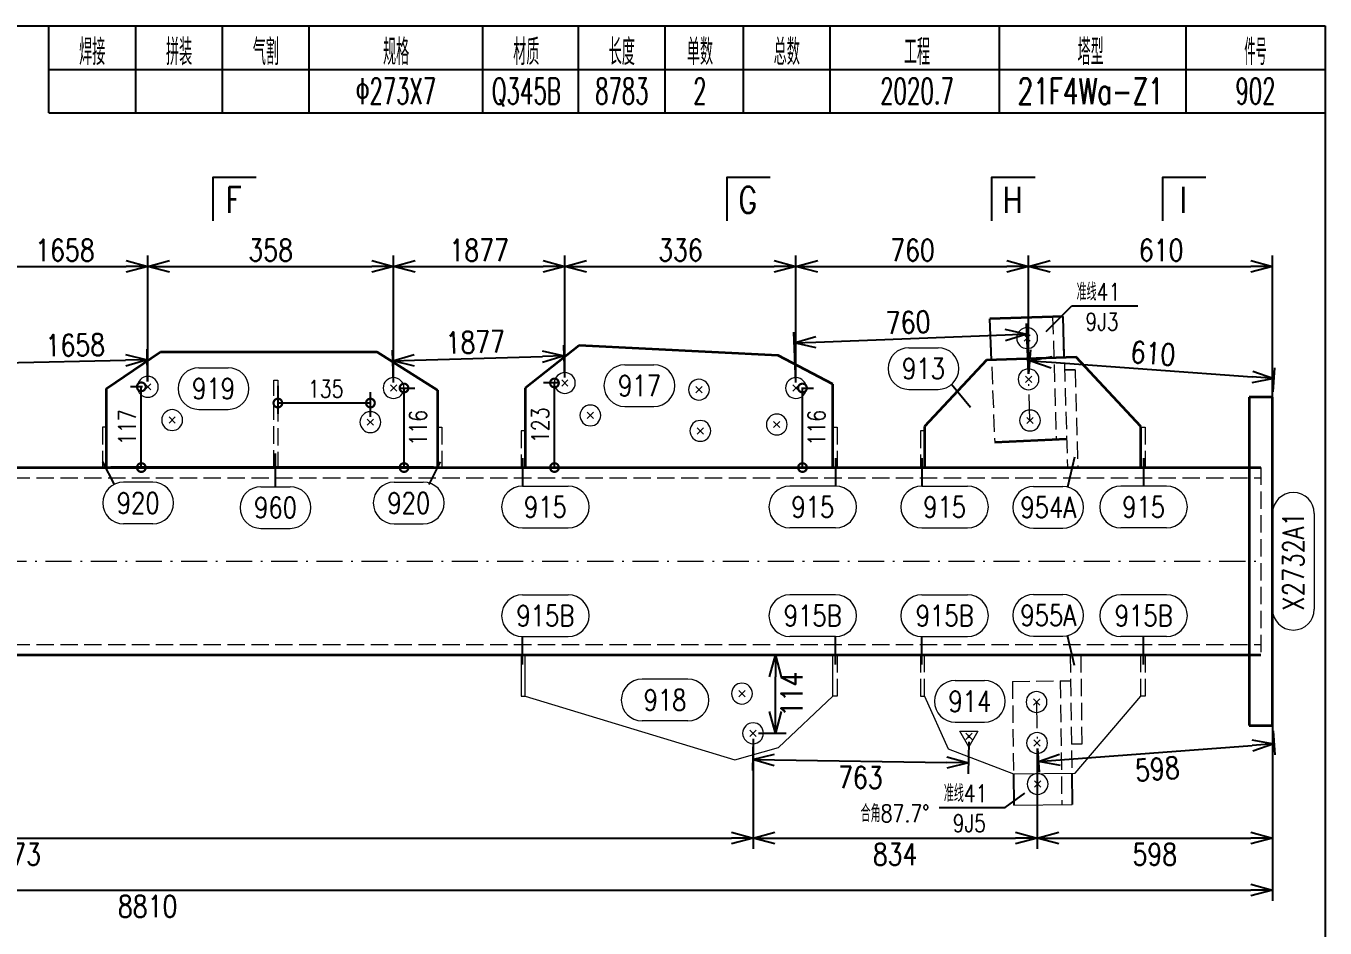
# Model space of a CAD drawing. Extents: x 1310 to 15542, y -76 to 8381.
# Drawn here: x 2297.8 to 2447.4, y 290 to 393.9 of the extents above; entities that cross this region are included whole.
import ezdxf
from ezdxf.enums import TextEntityAlignment as Align

# ---------------------------------------------------------------- set-up
doc = ezdxf.new("R2010")
doc.units = 0
doc.header["$MEASUREMENT"] = 0
doc.linetypes.add('一点画线', pattern=[5.2, 3, -1, 0.2, -1])
doc.linetypes.add('虚线', pattern=[2.75, 2, -0.75])
doc.layers.get('0').update_dxf_attribs({"linetype": 'CONTINUOUS', "lineweight": 25})
doc.layers.get('Defpoints').update_dxf_attribs({"linetype": 'CONTINUOUS'})
for name, color, linetype, lineweight in [('1', 7, 'CONTINUOUS', 25), ('2', 7, 'CONTINUOUS', 25), ('4', 7, 'CONTINUOUS', 25), ('5', 7, 'CONTINUOUS', 25)]:
    doc.layers.add(name, color=color, linetype=linetype, lineweight=lineweight)
doc.styles.add('DimFont', font='simplex.shx', dxfattribs={"width": 0.8, "bigfont": 'gbhzfs.shx'})
doc.styles.get("Standard").update_dxf_attribs({"font": 'simplex.shx', "width": 0.7, "height": 3, "bigfont": 'gbhzfs.shx'})
doc.dimstyles.new('DHDxfDimStyleOpen30', dxfattribs={"dimtxt": 2.5, "dimasz": 2.5, "dimexe": 1.25, "dimexo": 0.625, "dimtad": 2, "dimtxsty": 'DimFont', "dimblk": 'OPEN30', "dimblk1": 'OPEN30', "dimblk2": 'OPEN30', "dimcen": 2.5, "dimadec": 0, "dimazin": 0, "dimtfac": 1, "dimtmove": 0, "dimatfit": 3, "dimfxl": 0, "dimarcsym": 0})

# ---------------------------------------------------------------- blocks, each defined once
blk = doc.blocks.new('板孔21.5')
at = {"layer": '5', "color": 7, "linetype": 'Continuous', "lineweight": 13}
for p, q in [((-0.3, -0.3), (0.3, 0.3)), ((0.3, -0.3), (-0.3, 0.3))]:
    blk.add_line(p, q, dxfattribs=at)
blk.add_circle((0, 0), 1, dxfattribs=at)
blk = doc.blocks.new('_OPEN30')
at = {"color": 0, "linetype": 'ByBlock', "lineweight": -2}
for p, q in [((-1, 0.268), (0, 0)), ((0, 0), (-1, -0.268)), ((0, 0), (-1, 0))]:
    blk.add_line(p, q, dxfattribs=at)
blk = doc.blocks.new('*D521')
at = {"layer": '5', "color": 96, "linetype": 'Continuous', "lineweight": -2}
for p, q in [((2413.32, 353.79), (2413.52, 356.56)), ((2415.92, 355.13), (2439.04, 353.43)), ((2441.43, 351.73), (2441.63, 354.5))]:
    blk.add_line(p, q, dxfattribs=at)
at = {"layer": 'Defpoints', "color": 0, "linetype": 'Continuous'}
for p in [(2413.27, 353.17), (2441.54, 353.25), (2441.38, 351.11)]:
    blk.add_point(p, dxfattribs=at)
at = {"layer": '5', "color": 96, "linetype": 'Continuous', "lineweight": -2, "xscale": 2.5, "yscale": 2.5, "zscale": 2.5}
for p, rotation in [((2413.43, 355.31), 175.8122572032864), ((2441.54, 353.25), 355.8122572032864)]:
    blk.add_blockref('_OPEN30', p, dxfattribs=dict(at, rotation=rotation))
at = {"layer": '5', "color": 96, "linetype": 'Continuous', "lineweight": 18, "insert": (2427.62, 356.15), "char_height": 2.5, "attachment_point": 5, "rotation": 355.8123, "line_spacing_factor": 0.6, "style": 'DimFont'}
blk.add_mtext('610', dxfattribs=at)
blk = doc.blocks.new('_DotSmall')
at = {"color": 0, "linetype": 'ByBlock', "const_width": 0.5}
blk.add_lwpolyline([(-0.0625, 0, 1), (0.0625, 0, 1)], format="xyb", close=True, dxfattribs=at)
blk = doc.blocks.new('*D527')
at = {"layer": '5', "color": 6, "linetype": 'Continuous', "lineweight": -2}
for p, q in [((2311.19, 352.3), (2309.82, 352.3)), ((2311.07, 343), (2311.07, 352.3)), ((2311.19, 343), (2309.82, 343))]:
    blk.add_line(p, q, dxfattribs=at)
at = {"layer": 'Defpoints', "color": 0, "linetype": 'Continuous'}
for p in [(2311.07, 352.3), (2311.82, 352.3), (2311.82, 343)]:
    blk.add_point(p, dxfattribs=at)
at = {"layer": '5', "color": 6, "linetype": 'Continuous', "lineweight": -2, "xscale": 2, "yscale": 2, "zscale": 2}
for p, rotation in [((2311.07, 352.3), 90), ((2311.07, 343), 270)]:
    blk.add_blockref('_DotSmall', p, dxfattribs=dict(at, rotation=rotation))
at = {"layer": '5', "color": 6, "linetype": 'Continuous', "lineweight": 18, "insert": (2309.44, 347.65), "char_height": 2, "attachment_point": 5, "rotation": 90, "line_spacing_factor": 0.6, "style": 'DimFont'}
blk.add_mtext('117', dxfattribs=at)
blk = doc.blocks.new('*D528')
at = {"layer": '5', "color": 6, "linetype": 'Continuous', "lineweight": -2}
for p, q in [((2340.75, 352.16), (2342.58, 352.16)), ((2341.33, 343), (2341.33, 352.16)), ((2340.75, 343), (2342.58, 343))]:
    blk.add_line(p, q, dxfattribs=at)
at = {"layer": 'Defpoints', "color": 0, "linetype": 'Continuous'}
for p in [(2340.13, 352.16), (2341.33, 352.16), (2340.13, 343)]:
    blk.add_point(p, dxfattribs=at)
at = {"layer": '5', "color": 6, "linetype": 'Continuous', "lineweight": -2, "xscale": 2, "yscale": 2, "zscale": 2}
for p, rotation in [((2341.33, 352.16), 90), ((2341.33, 343), 270)]:
    blk.add_blockref('_DotSmall', p, dxfattribs=dict(at, rotation=rotation))
at = {"layer": '5', "color": 6, "linetype": 'Continuous', "lineweight": 18, "insert": (2342.95, 347.58), "char_height": 2, "attachment_point": 5, "rotation": 90, "line_spacing_factor": 0.6, "style": 'DimFont'}
blk.add_mtext('116', dxfattribs=at)
blk = doc.blocks.new('*D529')
at = {"layer": '5', "color": 6, "linetype": 'Continuous', "lineweight": -2}
for p, q in [((2359.23, 352.74), (2357.41, 352.74)), ((2358.66, 343), (2358.66, 352.74)), ((2359.23, 343), (2357.41, 343))]:
    blk.add_line(p, q, dxfattribs=at)
at = {"layer": 'Defpoints', "color": 0, "linetype": 'Continuous'}
for p in [(2358.66, 352.74), (2359.86, 352.74), (2359.86, 343)]:
    blk.add_point(p, dxfattribs=at)
at = {"layer": '5', "color": 6, "linetype": 'Continuous', "lineweight": -2, "xscale": 2, "yscale": 2, "zscale": 2}
for p, rotation in [((2358.66, 352.74), 90), ((2358.66, 343), 270)]:
    blk.add_blockref('_DotSmall', p, dxfattribs=dict(at, rotation=rotation))
at = {"layer": '5', "color": 6, "linetype": 'Continuous', "lineweight": 18, "insert": (2357.03, 347.87), "char_height": 2, "attachment_point": 5, "rotation": 90, "line_spacing_factor": 0.6, "style": 'DimFont'}
blk.add_mtext('123', dxfattribs=at)
blk = doc.blocks.new('*D530')
at = {"layer": '5', "color": 6, "linetype": 'Continuous', "lineweight": -2}
for p, q in [((2387.1, 352.16), (2388.48, 352.16)), ((2387.23, 343), (2387.23, 352.16)), ((2387.1, 343), (2388.48, 343))]:
    blk.add_line(p, q, dxfattribs=at)
at = {"layer": 'Defpoints', "color": 0, "linetype": 'Continuous'}
for p in [(2386.48, 352.16), (2387.23, 352.16), (2386.48, 343)]:
    blk.add_point(p, dxfattribs=at)
at = {"layer": '5', "color": 6, "linetype": 'Continuous', "lineweight": -2, "xscale": 2, "yscale": 2, "zscale": 2}
for p, rotation in [((2387.23, 352.16), 90), ((2387.23, 343), 270)]:
    blk.add_blockref('_DotSmall', p, dxfattribs=dict(at, rotation=rotation))
at = {"layer": '5', "color": 6, "linetype": 'Continuous', "lineweight": 18, "insert": (2388.85, 347.58), "char_height": 2, "attachment_point": 5, "rotation": 90, "line_spacing_factor": 0.6, "style": 'DimFont'}
blk.add_mtext('116', dxfattribs=at)
blk = doc.blocks.new('*D532')
at = {"layer": '5', "color": 96, "linetype": 'Continuous', "lineweight": -2}
for p, q in [((2292.7, 352.55), (2292.63, 356.28)), ((2311.8, 352.92), (2311.73, 356.65)), ((2295.15, 355.08), (2309.26, 355.35))]:
    blk.add_line(p, q, dxfattribs=at)
at = {"layer": 'Defpoints', "color": 0, "linetype": 'Continuous'}
for p in [(2311.76, 355.4), (2292.72, 351.92), (2311.82, 352.3)]:
    blk.add_point(p, dxfattribs=at)
at = {"layer": '5', "color": 96, "linetype": 'Continuous', "lineweight": -2, "xscale": 2.5, "yscale": 2.5, "zscale": 2.5}
for p, rotation in [((2292.65, 355.03), 181.124937257589), ((2311.76, 355.4), 1.124937257589026)]:
    blk.add_blockref('_OPEN30', p, dxfattribs=dict(at, rotation=rotation))
at = {"layer": '5', "color": 96, "linetype": 'Continuous', "lineweight": 18, "insert": (2303.47, 357.11), "char_height": 2.5, "attachment_point": 5, "rotation": 1.1249, "line_spacing_factor": 0.6, "style": 'DimFont'}
blk.add_mtext('1658', dxfattribs=at)
blk = doc.blocks.new('*D533')
at = {"layer": '5', "color": 96, "linetype": 'Continuous', "lineweight": -2}
for p, q in [((2340.11, 352.78), (2340, 356.53)), ((2359.84, 353.36), (2359.73, 357.11)), ((2342.53, 355.35), (2357.27, 355.79))]:
    blk.add_line(p, q, dxfattribs=at)
at = {"layer": 'Defpoints', "color": 0, "linetype": 'Continuous'}
for p in [(2359.77, 355.86), (2340.13, 352.16), (2359.86, 352.74)]:
    blk.add_point(p, dxfattribs=at)
at = {"layer": '5', "color": 96, "linetype": 'Continuous', "lineweight": -2, "xscale": 2.5, "yscale": 2.5, "zscale": 2.5}
for p, rotation in [((2359.77, 355.86), 1.684796133430227), ((2340.03, 355.28), 181.6847961334302)]:
    blk.add_blockref('_OPEN30', p, dxfattribs=dict(at, rotation=rotation))
at = {"layer": '5', "color": 96, "linetype": 'Continuous', "lineweight": 18, "insert": (2349.55, 357.44), "char_height": 2.5, "attachment_point": 5, "rotation": 1.6848, "line_spacing_factor": 0.6, "style": 'DimFont'}
blk.add_mtext('1877', dxfattribs=at)
blk = doc.blocks.new('*D534')
at = {"layer": '5', "color": 96, "linetype": 'Continuous', "lineweight": -2}
for p, q in [((2413.25, 353.79), (2413.03, 359.61)), ((2386.45, 352.78), (2386.24, 358.6)), ((2388.78, 357.44), (2410.58, 358.27))]:
    blk.add_line(p, q, dxfattribs=at)
at = {"layer": 'Defpoints', "color": 0, "linetype": 'Continuous'}
for p in [(2413.08, 358.36), (2413.27, 353.17), (2386.48, 352.16)]:
    blk.add_point(p, dxfattribs=at)
at = {"layer": '5', "color": 96, "linetype": 'Continuous', "lineweight": -2, "xscale": 2.5, "yscale": 2.5, "zscale": 2.5}
for p, rotation in [((2386.28, 357.35), 182.1595861371597), ((2413.08, 358.36), 2.1595861371597)]:
    blk.add_blockref('_OPEN30', p, dxfattribs=dict(at, rotation=rotation))
at = {"layer": '5', "color": 96, "linetype": 'Continuous', "lineweight": 18, "insert": (2399.4, 359.72), "char_height": 2.5, "attachment_point": 5, "rotation": 2.1596, "line_spacing_factor": 0.6, "style": 'DimFont'}
blk.add_mtext('760', dxfattribs=at)
blk = doc.blocks.new('*D535')
at = {"layer": '5', "color": 7, "linetype": 'Continuous', "lineweight": -2}
for p, q in [((2174.45, 331.57), (2174.45, 293.09)), ((2441.38, 331.57), (2441.38, 293.09)), ((2176.95, 294.34), (2438.88, 294.34))]:
    blk.add_line(p, q, dxfattribs=at)
at = {"layer": 'Defpoints', "color": 0, "linetype": 'Continuous'}
for p in [(2174.45, 332.2), (2441.38, 332.2), (2441.38, 294.34)]:
    blk.add_point(p, dxfattribs=at)
at = {"layer": '5', "color": 7, "linetype": 'Continuous', "lineweight": -2, "xscale": 2.5, "yscale": 2.5, "zscale": 2.5, "rotation": 180}
blk.add_blockref('_OPEN30', (2174.45, 294.34), dxfattribs=at)
at = {"layer": '5', "color": 7, "linetype": 'Continuous', "lineweight": -2, "xscale": 2.5, "yscale": 2.5, "zscale": 2.5}
blk.add_blockref('_OPEN30', (2441.38, 294.34), dxfattribs=at)
at = {"layer": '5', "color": 7, "linetype": 'Continuous', "lineweight": 18, "insert": (2311.79, 292.46), "char_height": 2.5, "attachment_point": 5, "line_spacing_factor": 0.6, "style": 'DimFont'}
blk.add_mtext('8810', dxfattribs=at)
blk = doc.blocks.new('*D537')
at = {"layer": '5', "color": 7, "linetype": 'Continuous', "lineweight": -2}
for p, q in [((2381.54, 311.77), (2381.54, 299.07)), ((2202.88, 306.39), (2202.88, 299.07)), ((2205.38, 300.32), (2379.04, 300.32))]:
    blk.add_line(p, q, dxfattribs=at)
at = {"layer": 'Defpoints', "color": 0, "linetype": 'Continuous'}
for p in [(2381.54, 312.4), (2202.88, 307.02), (2381.54, 300.32)]:
    blk.add_point(p, dxfattribs=at)
at = {"layer": '5', "color": 7, "linetype": 'Continuous', "lineweight": -2, "xscale": 2.5, "yscale": 2.5, "zscale": 2.5, "rotation": 180}
blk.add_blockref('_OPEN30', (2202.88, 300.32), dxfattribs=at)
at = {"layer": '5', "color": 7, "linetype": 'Continuous', "lineweight": -2, "xscale": 2.5, "yscale": 2.5, "zscale": 2.5}
blk.add_blockref('_OPEN30', (2381.54, 300.32), dxfattribs=at)
at = {"layer": '5', "color": 7, "linetype": 'Continuous', "lineweight": 18, "insert": (2296.08, 298.45), "char_height": 2.5, "attachment_point": 5, "line_spacing_factor": 0.6, "style": 'DimFont'}
blk.add_mtext('6573', dxfattribs=at)
blk = doc.blocks.new('*D542')
at = {"layer": '5', "color": 7, "linetype": 'Continuous', "lineweight": -2}
for p, q in [((2292.72, 352.55), (2292.72, 367.42)), ((2311.82, 352.92), (2311.82, 367.42)), ((2295.22, 366.17), (2309.32, 366.17))]:
    blk.add_line(p, q, dxfattribs=at)
at = {"layer": 'Defpoints', "color": 0, "linetype": 'Continuous'}
for p in [(2311.82, 366.17), (2292.72, 351.92), (2311.82, 352.3)]:
    blk.add_point(p, dxfattribs=at)
at = {"layer": '5', "color": 7, "linetype": 'Continuous', "lineweight": -2, "xscale": 2.5, "yscale": 2.5, "zscale": 2.5, "rotation": 180}
blk.add_blockref('_OPEN30', (2292.72, 366.17), dxfattribs=at)
at = {"layer": '5', "color": 7, "linetype": 'Continuous', "lineweight": -2, "xscale": 2.5, "yscale": 2.5, "zscale": 2.5}
blk.add_blockref('_OPEN30', (2311.82, 366.17), dxfattribs=at)
at = {"layer": '5', "color": 7, "linetype": 'Continuous', "lineweight": 18, "insert": (2302.27, 368.04), "char_height": 2.5, "attachment_point": 5, "line_spacing_factor": 0.6, "style": 'DimFont'}
blk.add_mtext('1658', dxfattribs=at)
blk = doc.blocks.new('*D543')
at = {"layer": '5', "color": 7, "linetype": 'Continuous', "lineweight": -2}
for p, q in [((2311.82, 352.92), (2311.82, 367.42)), ((2340.13, 352.78), (2340.13, 367.42)), ((2314.32, 366.17), (2337.63, 366.17))]:
    blk.add_line(p, q, dxfattribs=at)
at = {"layer": 'Defpoints', "color": 0, "linetype": 'Continuous'}
for p in [(2340.13, 366.17), (2311.82, 352.3), (2340.13, 352.16)]:
    blk.add_point(p, dxfattribs=at)
at = {"layer": '5', "color": 7, "linetype": 'Continuous', "lineweight": -2, "xscale": 2.5, "yscale": 2.5, "zscale": 2.5, "rotation": 180}
blk.add_blockref('_OPEN30', (2311.82, 366.17), dxfattribs=at)
at = {"layer": '5', "color": 7, "linetype": 'Continuous', "lineweight": -2, "xscale": 2.5, "yscale": 2.5, "zscale": 2.5}
blk.add_blockref('_OPEN30', (2340.13, 366.17), dxfattribs=at)
at = {"layer": '5', "color": 7, "linetype": 'Continuous', "lineweight": 18, "insert": (2325.97, 368.04), "char_height": 2.5, "attachment_point": 5, "line_spacing_factor": 0.6, "style": 'DimFont'}
blk.add_mtext('358', dxfattribs=at)
blk = doc.blocks.new('*D544')
at = {"layer": '5', "color": 7, "linetype": 'Continuous', "lineweight": -2}
for p, q in [((2340.13, 352.78), (2340.13, 367.42)), ((2359.86, 353.36), (2359.86, 367.42)), ((2342.63, 366.17), (2357.36, 366.17))]:
    blk.add_line(p, q, dxfattribs=at)
at = {"layer": 'Defpoints', "color": 0, "linetype": 'Continuous'}
for p in [(2359.86, 366.17), (2340.13, 352.16), (2359.86, 352.74)]:
    blk.add_point(p, dxfattribs=at)
at = {"layer": '5', "color": 7, "linetype": 'Continuous', "lineweight": -2, "xscale": 2.5, "yscale": 2.5, "zscale": 2.5, "rotation": 180}
blk.add_blockref('_OPEN30', (2340.13, 366.17), dxfattribs=at)
at = {"layer": '5', "color": 7, "linetype": 'Continuous', "lineweight": -2, "xscale": 2.5, "yscale": 2.5, "zscale": 2.5}
blk.add_blockref('_OPEN30', (2359.86, 366.17), dxfattribs=at)
at = {"layer": '5', "color": 7, "linetype": 'Continuous', "lineweight": 18, "insert": (2349.99, 368.04), "char_height": 2.5, "attachment_point": 5, "line_spacing_factor": 0.6, "style": 'DimFont'}
blk.add_mtext('1877', dxfattribs=at)
blk = doc.blocks.new('*D545')
at = {"layer": '5', "color": 7, "linetype": 'Continuous', "lineweight": -2}
for p, q in [((2359.86, 353.36), (2359.86, 367.42)), ((2386.48, 352.78), (2386.48, 367.42)), ((2362.36, 366.17), (2383.98, 366.17))]:
    blk.add_line(p, q, dxfattribs=at)
at = {"layer": 'Defpoints', "color": 0, "linetype": 'Continuous'}
for p in [(2386.48, 366.17), (2359.86, 352.74), (2386.48, 352.16)]:
    blk.add_point(p, dxfattribs=at)
at = {"layer": '5', "color": 7, "linetype": 'Continuous', "lineweight": -2, "xscale": 2.5, "yscale": 2.5, "zscale": 2.5, "rotation": 180}
blk.add_blockref('_OPEN30', (2359.86, 366.17), dxfattribs=at)
at = {"layer": '5', "color": 7, "linetype": 'Continuous', "lineweight": -2, "xscale": 2.5, "yscale": 2.5, "zscale": 2.5}
blk.add_blockref('_OPEN30', (2386.48, 366.17), dxfattribs=at)
at = {"layer": '5', "color": 7, "linetype": 'Continuous', "lineweight": 18, "insert": (2373.17, 368.04), "char_height": 2.5, "attachment_point": 5, "line_spacing_factor": 0.6, "style": 'DimFont'}
blk.add_mtext('336', dxfattribs=at)
blk = doc.blocks.new('*D546')
at = {"layer": '5', "color": 7, "linetype": 'Continuous', "lineweight": -2}
for p, q in [((2386.48, 352.78), (2386.48, 367.42)), ((2413.27, 353.79), (2413.27, 367.42)), ((2388.98, 366.17), (2410.77, 366.17))]:
    blk.add_line(p, q, dxfattribs=at)
at = {"layer": 'Defpoints', "color": 0, "linetype": 'Continuous'}
for p in [(2413.27, 366.17), (2413.27, 353.17), (2386.48, 352.16)]:
    blk.add_point(p, dxfattribs=at)
at = {"layer": '5', "color": 7, "linetype": 'Continuous', "lineweight": -2, "xscale": 2.5, "yscale": 2.5, "zscale": 2.5, "rotation": 180}
blk.add_blockref('_OPEN30', (2386.48, 366.17), dxfattribs=at)
at = {"layer": '5', "color": 7, "linetype": 'Continuous', "lineweight": -2, "xscale": 2.5, "yscale": 2.5, "zscale": 2.5}
blk.add_blockref('_OPEN30', (2413.27, 366.17), dxfattribs=at)
at = {"layer": '5', "color": 7, "linetype": 'Continuous', "lineweight": 18, "insert": (2399.9, 368.04), "char_height": 2.5, "attachment_point": 5, "line_spacing_factor": 0.6, "style": 'DimFont'}
blk.add_mtext('760', dxfattribs=at)
blk = doc.blocks.new('*D547')
at = {"layer": '5', "color": 7, "linetype": 'Continuous', "lineweight": -2}
for p, q in [((2413.27, 353.79), (2413.27, 367.42)), ((2441.38, 332.82), (2441.38, 367.42)), ((2415.77, 366.17), (2438.88, 366.17))]:
    blk.add_line(p, q, dxfattribs=at)
at = {"layer": 'Defpoints', "color": 0, "linetype": 'Continuous'}
for p in [(2441.38, 366.17), (2413.27, 353.17), (2441.38, 332.2)]:
    blk.add_point(p, dxfattribs=at)
at = {"layer": '5', "color": 7, "linetype": 'Continuous', "lineweight": -2, "xscale": 2.5, "yscale": 2.5, "zscale": 2.5, "rotation": 180}
blk.add_blockref('_OPEN30', (2413.27, 366.17), dxfattribs=at)
at = {"layer": '5', "color": 7, "linetype": 'Continuous', "lineweight": -2, "xscale": 2.5, "yscale": 2.5, "zscale": 2.5}
blk.add_blockref('_OPEN30', (2441.38, 366.17), dxfattribs=at)
at = {"layer": '5', "color": 7, "linetype": 'Continuous', "lineweight": 18, "insert": (2428.55, 368.04), "char_height": 2.5, "attachment_point": 5, "line_spacing_factor": 0.6, "style": 'DimFont'}
blk.add_mtext('610', dxfattribs=at)
blk = doc.blocks.new('*D549')
at = {"layer": '5', "color": 6, "linetype": 'Continuous', "lineweight": -2}
for p, q in [((2326.8, 352.42), (2326.8, 349.18)), ((2337.46, 348.86), (2337.46, 351.68)), ((2337.46, 350.43), (2326.8, 350.43))]:
    blk.add_line(p, q, dxfattribs=at)
at = {"layer": 'Defpoints', "color": 0, "linetype": 'Continuous'}
for p in [(2326.8, 353.05), (2326.8, 350.43), (2337.46, 348.23)]:
    blk.add_point(p, dxfattribs=at)
at = {"layer": '5', "color": 6, "linetype": 'Continuous', "lineweight": -2, "xscale": 2, "yscale": 2, "zscale": 2, "rotation": 180}
blk.add_blockref('_DotSmall', (2326.8, 350.43), dxfattribs=at)
at = {"layer": '5', "color": 6, "linetype": 'Continuous', "lineweight": -2, "xscale": 2, "yscale": 2, "zscale": 2}
blk.add_blockref('_DotSmall', (2337.46, 350.43), dxfattribs=at)
at = {"layer": '5', "color": 6, "linetype": 'Continuous', "lineweight": 18, "insert": (2332.31, 352.06), "char_height": 2, "attachment_point": 5, "line_spacing_factor": 0.6, "style": 'DimFont'}
blk.add_mtext('135', dxfattribs=at)
blk = doc.blocks.new('板孔17.5')
at = {"layer": '5', "color": 7, "linetype": 'Continuous', "lineweight": 13}
for p, q in [((0, 1), (-0.866, -0.5)), ((-0.3, -0.3), (0.3, 0.3)), ((0.3, -0.3), (-0.3, 0.3)), ((0.866, -0.5), (0, 1)), ((-0.866, -0.5), (0.866, -0.5))]:
    blk.add_line(p, q, dxfattribs=at)
at = {"layer": '5', "color": 7, "linetype": 'Continuous', "lineweight": 0}
blk.add_circle((0, 0), 0.1, dxfattribs=at)
blk = doc.blocks.new('*D582')
at = {"color": 0, "linetype": 'Continuous', "lineweight": -2}
for p, q in [((2381.54, 311.77), (2381.54, 299.07)), ((2414.25, 310.65), (2414.25, 299.07)), ((2384.04, 300.32), (2411.75, 300.32))]:
    blk.add_line(p, q, dxfattribs=at)
at = {"layer": 'Defpoints', "color": 0, "linetype": 'Continuous'}
for p in [(2381.54, 312.4), (2414.25, 311.27), (2414.25, 300.32)]:
    blk.add_point(p, dxfattribs=at)
at = {"color": 0, "linetype": 'Continuous', "lineweight": -2, "xscale": 2.5, "yscale": 2.5, "zscale": 2.5, "rotation": 180}
blk.add_blockref('_OPEN30', (2381.54, 300.32), dxfattribs=at)
at = {"color": 0, "linetype": 'Continuous', "lineweight": -2, "xscale": 2.5, "yscale": 2.5, "zscale": 2.5}
blk.add_blockref('_OPEN30', (2414.25, 300.32), dxfattribs=at)
at = {"color": 0, "linetype": 'Continuous', "insert": (2397.9, 298.45), "char_height": 2.5, "attachment_point": 5, "style": 'DimFont'}
blk.add_mtext('834', dxfattribs=at)
blk = doc.blocks.new('*D583')
at = {"color": 0, "linetype": 'Continuous', "lineweight": -2}
for p, q in [((2441.38, 312.67), (2441.38, 299.07)), ((2414.25, 310.65), (2414.25, 299.07)), ((2416.75, 300.32), (2438.88, 300.32))]:
    blk.add_line(p, q, dxfattribs=at)
at = {"layer": 'Defpoints', "color": 0, "linetype": 'Continuous'}
for p in [(2441.38, 313.29), (2414.25, 311.27), (2441.38, 300.32)]:
    blk.add_point(p, dxfattribs=at)
at = {"color": 0, "linetype": 'Continuous', "lineweight": -2, "xscale": 2.5, "yscale": 2.5, "zscale": 2.5, "rotation": 180}
blk.add_blockref('_OPEN30', (2414.25, 300.32), dxfattribs=at)
at = {"color": 0, "linetype": 'Continuous', "lineweight": -2, "xscale": 2.5, "yscale": 2.5, "zscale": 2.5}
blk.add_blockref('_OPEN30', (2441.38, 300.32), dxfattribs=at)
at = {"color": 0, "linetype": 'Continuous', "insert": (2427.82, 298.45), "char_height": 2.5, "attachment_point": 5, "style": 'DimFont'}
blk.add_mtext('598', dxfattribs=at)
blk = doc.blocks.new('*D584')
at = {"color": 0, "linetype": 'Continuous', "lineweight": -2}
for p, q in [((2381.53, 311.77), (2381.47, 308.11)), ((2406.39, 311.4), (2406.33, 307.74)), ((2383.99, 309.32), (2403.85, 309.03))]:
    blk.add_line(p, q, dxfattribs=at)
at = {"layer": 'Defpoints', "color": 0, "linetype": 'Continuous'}
for p in [(2381.54, 312.4), (2406.4, 312.03), (2406.35, 308.99)]:
    blk.add_point(p, dxfattribs=at)
at = {"color": 0, "linetype": 'Continuous', "lineweight": -2, "xscale": 2.5, "yscale": 2.5, "zscale": 2.5}
for p, rotation in [((2381.49, 309.36), 179.1550923301436), ((2406.35, 308.99), 359.1550923301436)]:
    blk.add_blockref('_OPEN30', p, dxfattribs=dict(at, rotation=rotation))
at = {"color": 0, "linetype": 'Continuous', "insert": (2393.9, 307.3), "char_height": 2.5, "attachment_point": 5, "rotation": 359.1551, "style": 'DimFont'}
blk.add_mtext('763', dxfattribs=at)
blk = doc.blocks.new('*D585')
at = {"color": 0, "linetype": 'Continuous', "lineweight": -2}
for p, q in [((2441.43, 312.67), (2441.63, 309.92)), ((2414.3, 310.65), (2414.5, 307.9)), ((2416.91, 309.34), (2439.04, 310.98))]:
    blk.add_line(p, q, dxfattribs=at)
at = {"layer": 'Defpoints', "color": 0, "linetype": 'Continuous'}
for p in [(2441.38, 313.29), (2414.25, 311.27), (2441.54, 311.17)]:
    blk.add_point(p, dxfattribs=at)
at = {"color": 0, "linetype": 'Continuous', "lineweight": -2, "xscale": 2.5, "yscale": 2.5, "zscale": 2.5}
for p, rotation in [((2441.54, 311.17), 4.256247997850887), ((2414.41, 309.15), 184.2562479978509)]:
    blk.add_blockref('_OPEN30', p, dxfattribs=dict(at, rotation=rotation))
at = {"color": 0, "linetype": 'Continuous', "insert": (2428.11, 308.29), "char_height": 2.5, "attachment_point": 5, "rotation": 4.2562, "style": 'DimFont'}
blk.add_mtext('598', dxfattribs=at)
blk = doc.blocks.new('*D588')
at = {"color": 0, "linetype": 'Continuous', "lineweight": -2}
for p, q in [((2382.16, 321.4), (2385.36, 321.4)), ((2384.11, 314.9), (2384.11, 318.9)), ((2382.16, 312.4), (2385.36, 312.4))]:
    blk.add_line(p, q, dxfattribs=at)
at = {"layer": 'Defpoints', "color": 0, "linetype": 'Continuous'}
for p in [(2381.54, 321.4), (2384.11, 321.4), (2381.54, 312.4)]:
    blk.add_point(p, dxfattribs=at)
at = {"color": 0, "linetype": 'Continuous', "lineweight": -2, "xscale": 2.5, "yscale": 2.5, "zscale": 2.5}
for p, rotation in [((2384.11, 321.4), 90), ((2384.11, 312.4), 270)]:
    blk.add_blockref('_OPEN30', p, dxfattribs=dict(at, rotation=rotation))
at = {"color": 0, "linetype": 'Continuous', "insert": (2385.99, 316.9), "char_height": 2.5, "attachment_point": 5, "rotation": 90, "style": 'DimFont'}
blk.add_mtext('114', dxfattribs=at)
blk = doc.blocks.new('CTDHK')
at = {"color": 0, "linetype": 'Continuous'}
for p, q in [((0, 210), (297, 210)), ((297, 210), (297, 0))]:
    blk.add_line(p, q, dxfattribs=at)

msp = doc.modelspace()

# ---------------------------------------------------------------- linework, layer by layer
at = {"color": 4, "linetype": 'Continuous'}
for p, q in [((2415.31, 358.661), (2418.258, 361.618)), ((2418.258, 361.618), (2425.848, 361.618)), ((2411.544, 307.714), (2411.59, 304.114)), ((2410.561, 303.861), (2412.856, 305.481)), ((2402.972, 303.861), (2410.561, 303.861))]:
    msp.add_line(p, q, dxfattribs=at)
at = {"color": 0, "linetype": 'Continuous'}
for p, q in [((2408.999, 355.37), (2408.811, 360.114)), ((2417.385, 355.657), (2417.248, 360.403)), ((2418.626, 354.24), (2417.427, 354.205)), ((2406.587, 349.912), (2404.382, 352.557)), ((2326.527, 340.791), (2326.527, 344.634)), ((2418.567, 344.214), (2417.761, 340.754)), ((2306.609, 343.645), (2307.933, 341.054)), ((2345.495, 343.645), (2344.17, 341.054)), ((2354.97, 344.072), (2354.97, 340.862)), ((2391.051, 344.072), (2391.051, 340.862)), ((2400.967, 344.072), (2400.967, 340.862)), ((2426.531, 344.072), (2426.531, 340.862)), ((2354.97, 320.328), (2354.97, 323.538)), ((2391.051, 320.328), (2391.051, 323.538)), ((2400.967, 320.328), (2400.967, 323.538)), ((2418.567, 320.186), (2417.761, 323.646)), ((2426.531, 320.328), (2426.531, 323.538)), ((2418.254, 307.799), (2418.3, 304.199))]:
    msp.add_line(p, q, dxfattribs=at)
at = {"color": 2, "linetype": 'Continuous'}
for points in [[(2324.296, 376.407), (2319.296, 376.407), (2319.296, 371.407)], [(2383.515, 376.407), (2378.515, 376.407), (2378.515, 371.407)], [(2414.018, 376.407), (2409.018, 376.407), (2409.018, 371.407)], [(2433.691, 376.407), (2428.691, 376.407), (2428.691, 371.407)]]:
    msp.add_lwpolyline(points, dxfattribs=at)
at = {"layer": '1', "color": 7, "linetype": 'Continuous', "lineweight": 18}
for p, q in [((2354.806, 321.4), (2354.806, 316.675)), ((2355.281, 316.675), (2355.281, 321.4)), ((2390.734, 316.653), (2390.734, 321.4)), ((2355.281, 316.675), (2379.436, 309.341)), ((2384.463, 310.751), (2390.734, 316.653)), ((2401.284, 316.675), (2404.005, 310.608)), ((2418.628, 307.803), (2426.215, 316.675)), ((2379.436, 309.341), (2384.463, 310.751)), ((2404.005, 310.608), (2411.544, 307.714)), ((2419.412, 311.146), (2418.212, 311.13)), ((2411.544, 307.714), (2418.628, 307.803)), ((2411.59, 304.114), (2418.3, 304.199))]:
    msp.add_line(p, q, dxfattribs=at)
at = {"layer": '2', "color": 9, "linetype": '一点画线', "lineweight": 13}
msp.add_line((2414.194, 315.994), (2414.254, 311.271), dxfattribs=at)
at = {"layer": '4', "color": 1, "linetype": 'Continuous', "lineweight": 25}
for p, q in [((2300.422, 383.861), (2300.422, 393.861)), ((2310.422, 383.861), (2310.422, 393.861)), ((2320.422, 383.861), (2320.422, 393.861)), ((2330.422, 383.861), (2330.422, 393.861)), ((2350.422, 383.861), (2350.422, 393.861)), ((2361.422, 383.861), (2361.422, 393.861)), ((2371.422, 383.861), (2371.422, 393.861)), ((2380.422, 383.861), (2380.422, 393.861)), ((2390.422, 383.861), (2390.422, 393.861)), ((2409.922, 383.861), (2409.922, 393.861)), ((2431.422, 383.861), (2431.422, 393.861)), ((2300.422, 388.861), (2447.422, 388.861)), ((2300.422, 383.861), (2447.422, 383.861))]:
    msp.add_line(p, q, dxfattribs=at)
at = {"layer": '4', "color": 6, "linetype": 'Continuous', "lineweight": 18}
msp.add_lwpolyline([(2150.422, 393.861), (2150.422, 183.861), (2447.422, 183.861), (2447.422, 393.861)], close=True, dxfattribs=at)
at = {"layer": '5', "color": 7, "linetype": 'Continuous', "lineweight": 35}
for p, q in [((2417.248, 360.403), (2408.811, 360.114)), ((2307.068, 352.104), (2313.284, 356.316)), ((2313.284, 356.316), (2338.188, 356.344)), ((2338.188, 356.344), (2345.206, 351.896)), ((2361.504, 357.047), (2355.281, 352.162)), ((2384.432, 355.916), (2361.504, 357.047)), ((2390.734, 352.601), (2384.432, 355.916)), ((2408.421, 355.35), (2401.284, 347.747)), ((2418.753, 355.704), (2408.421, 355.35)), ((2426.215, 347.747), (2418.753, 355.704)), ((2307.068, 343), (2307.068, 352.104)), ((2345.206, 351.896), (2345.206, 343)), ((2355.281, 352.162), (2355.281, 343)), ((2390.734, 343), (2390.734, 352.601)), ((2441.379, 351.11), (2438.689, 351.11)), ((2438.689, 351.11), (2438.689, 313.29)), ((2441.379, 313.29), (2441.379, 351.11)), ((2401.284, 347.747), (2401.284, 343)), ((2426.215, 343), (2426.215, 347.747)), ((2417.657, 346.263), (2409.374, 345.891)), ((2175.246, 343), (2440.034, 343)), ((2344.731, 343), (2307.542, 343)), ((2355.281, 343), (2390.734, 343)), ((2401.284, 343), (2426.215, 343)), ((2440.034, 321.4), (2175.246, 321.4)), ((2438.689, 313.29), (2441.379, 313.29))]:
    msp.add_line(p, q, dxfattribs=at)
at = {"layer": '5', "color": 7, "linetype": '虚线', "lineweight": 18}
for p, q in [((2408.811, 360.114), (2409.374, 345.891)), ((2416.048, 360.362), (2416.458, 346.209)), ((2417.248, 360.403), (2417.751, 343)), ((2418.626, 354.24), (2418.95, 343.035)), ((2326.321, 343), (2326.321, 353.047)), ((2326.321, 353.047), (2326.796, 353.047)), ((2326.796, 353.047), (2326.796, 343)), ((2306.593, 347.662), (2306.593, 343)), ((2307.068, 347.662), (2306.593, 347.662)), ((2307.068, 343), (2307.068, 347.662)), ((2345.206, 343), (2345.206, 347.662)), ((2345.206, 347.662), (2345.681, 347.662)), ((2345.681, 347.662), (2345.681, 343)), ((2354.806, 347.245), (2354.806, 343)), ((2355.281, 347.245), (2354.806, 347.245)), ((2355.281, 343), (2355.281, 347.245)), ((2390.734, 343), (2390.734, 347.662)), ((2390.734, 347.662), (2391.209, 347.662)), ((2391.209, 347.662), (2391.209, 343)), ((2400.809, 347.245), (2400.809, 343)), ((2401.284, 347.245), (2400.809, 347.245)), ((2401.284, 343), (2401.284, 347.245)), ((2426.215, 343), (2426.215, 347.662)), ((2426.215, 347.662), (2426.689, 347.662)), ((2426.689, 347.662), (2426.689, 343)), ((2440.034, 343), (2440.034, 321.4)), ((2175.246, 341.8), (2440.034, 341.8)), ((2175.246, 322.6), (2440.034, 322.6)), ((2390.734, 316.675), (2390.734, 321.4)), ((2391.209, 321.4), (2391.209, 316.675)), ((2400.809, 321.4), (2400.809, 316.675)), ((2401.284, 316.675), (2401.284, 321.4)), ((2418.081, 321.4), (2418.3, 304.199)), ((2419.281, 321.4), (2419.412, 311.146)), ((2426.215, 316.675), (2426.215, 321.4)), ((2426.689, 321.4), (2426.689, 316.675)), ((2411.409, 318.359), (2418.119, 318.444)), ((2411.409, 318.359), (2411.59, 304.114)), ((2416.919, 318.429), (2417.1, 304.184)), ((2354.806, 316.675), (2355.281, 316.675)), ((2391.209, 316.675), (2390.734, 316.675)), ((2400.809, 316.675), (2401.284, 316.675)), ((2426.689, 316.675), (2426.215, 316.675))]:
    msp.add_line(p, q, dxfattribs=at)
at = {"layer": '5', "color": 1, "linetype": 'Continuous', "lineweight": 18}
for p, q in [((2399.485, 356.8), (2402.845, 356.8)), ((2366.764, 354.84), (2370.124, 354.84)), ((2317.707, 354.496), (2321.067, 354.496)), ((2399.485, 352), (2402.845, 352)), ((2317.707, 349.696), (2321.067, 349.696)), ((2366.764, 350.04), (2370.124, 350.04)), ((2312.386, 341.317), (2309.026, 341.317)), ((2340.193, 341.317), (2343.553, 341.317)), ((2324.847, 340.791), (2328.207, 340.791)), ((2354.97, 340.862), (2360.25, 340.862)), ((2391.051, 340.862), (2385.771, 340.862)), ((2400.967, 340.862), (2406.247, 340.862)), ((2413.856, 340.816), (2417.216, 340.816)), ((2429.171, 340.862), (2423.891, 340.862)), ((2441.379, 337.72), (2441.379, 326.68)), ((2446.179, 337.72), (2446.179, 326.68)), ((2312.386, 336.517), (2309.026, 336.517)), ((2324.847, 335.991), (2328.207, 335.991)), ((2340.193, 336.517), (2343.553, 336.517)), ((2354.97, 336.062), (2360.25, 336.062)), ((2391.051, 336.062), (2385.771, 336.062)), ((2400.967, 336.062), (2406.247, 336.062)), ((2413.856, 336.016), (2417.216, 336.016)), ((2429.171, 336.062), (2423.891, 336.062)), ((2354.97, 328.338), (2360.25, 328.338)), ((2391.051, 328.338), (2385.771, 328.338)), ((2400.967, 328.338), (2406.247, 328.338)), ((2413.856, 328.384), (2417.216, 328.384)), ((2429.171, 328.338), (2423.891, 328.338)), ((2354.97, 323.538), (2360.25, 323.538)), ((2391.051, 323.538), (2385.771, 323.538)), ((2400.967, 323.538), (2406.247, 323.538)), ((2413.856, 323.584), (2417.216, 323.584)), ((2429.171, 323.538), (2423.891, 323.538)), ((2374.034, 318.623), (2368.754, 318.623)), ((2404.825, 318.476), (2408.185, 318.476)), ((2374.034, 313.823), (2368.754, 313.823)), ((2404.825, 313.676), (2408.185, 313.676))]:
    msp.add_line(p, q, dxfattribs=at)
at = {"layer": '5', "color": 1, "linetype": '一点画线', "lineweight": 18}
for p, q in [((2413.435, 348.423), (2413.272, 353.168)), ((2175.246, 332.2), (2440.034, 332.2))]:
    msp.add_line(p, q, dxfattribs=at)
at = {"layer": '5', "color": 1, "linetype": 'Continuous', "lineweight": 18}
for centre, start, end in [((2399.485, 354.4), 90, 270), ((2402.845, 354.4), 270, 90), ((2366.764, 352.44), 90, 270), ((2370.124, 352.44), 270, 90), ((2317.707, 352.096), 90, 270), ((2321.067, 352.096), 270, 90), ((2309.026, 338.917), 90, 270), ((2312.386, 338.917), 270, 90), ((2340.193, 338.917), 90, 270), ((2343.553, 338.917), 270, 90), ((2324.847, 338.391), 90, 270), ((2328.207, 338.391), 270, 90), ((2354.97, 338.462), 90, 270), ((2360.25, 338.462), 270, 90), ((2385.771, 338.462), 90, 270), ((2391.051, 338.462), 270, 90), ((2400.967, 338.462), 90, 270), ((2406.247, 338.462), 270, 90), ((2413.856, 338.416), 90, 270), ((2417.216, 338.416), 270, 90), ((2423.891, 338.462), 90, 270), ((2429.171, 338.462), 270, 90), ((2443.779, 337.72), 0, 180), ((2354.97, 325.938), 90, 270), ((2360.25, 325.938), 270, 90), ((2385.771, 325.938), 90, 270), ((2391.051, 325.938), 270, 90), ((2400.967, 325.938), 90, 270), ((2406.247, 325.938), 270, 90), ((2413.856, 325.984), 90, 270), ((2417.216, 325.984), 270, 90), ((2423.891, 325.938), 90, 270), ((2429.171, 325.938), 270, 90), ((2443.779, 326.68), 180, 0), ((2368.754, 316.223), 90, 270), ((2374.034, 316.223), 270, 90), ((2404.825, 316.076), 90, 270), ((2408.185, 316.076), 270, 90)]:
    msp.add_arc(centre, 2.4, start, end, dxfattribs=at)

# ---------------------------------------------------------------- block references
at = {"color": 2, "linetype": 'Continuous'}
msp.add_blockref('CTDHK', (2150.422, 183.861), dxfattribs=at)
at = {"layer": '1', "color": 7, "linetype": 'Continuous', "lineweight": 0, "xscale": -1.200000000000728, "yscale": 1.199999999999818, "zscale": 1.2, "rotation": 180}
for name, p in [('板孔21.5', (2380.256, 316.965)), ('板孔21.5', (2414.194, 315.994)), ('板孔21.5', (2381.537, 312.395)), ('板孔17.5', (2406.398, 312.029)), ('板孔21.5', (2414.254, 311.271)), ('板孔21.5', (2414.314, 306.549))]:
    msp.add_blockref(name, p, dxfattribs=at)
at = {"layer": '5', "color": 7, "linetype": 'Continuous', "lineweight": 35, "xscale": -1.200000000000728, "yscale": 1.199999999999818, "zscale": 1.2, "rotation": 180}
for p in [(2413.11, 357.912), (2311.817, 352.296), (2340.125, 352.157), (2359.858, 352.738), (2375.303, 351.969), (2386.478, 352.157), (2413.272, 353.168), (2362.79, 349.003), (2314.625, 348.468), (2337.456, 348.231), (2384.268, 347.956), (2413.435, 348.423), (2375.466, 347.224)]:
    msp.add_blockref('板孔21.5', p, dxfattribs=at)

# ---------------------------------------------------------------- texts
at = {"layer": '4', "color": 1, "linetype": 'Continuous', "lineweight": 25}
for s, width, p in [('焊接', 0.7, (2305.422, 390.861)), ('拼装', 0.7, (2315.422, 390.861)), ('气割', 0.7, (2325.422, 390.861)), ('规格', 0.7, (2340.422, 390.861)), ('材质', 0.7, (2355.422, 390.861)), ('长度', 0.7, (2366.422, 390.861)), ('单数', 0.7, (2375.422, 390.861)), ('总数', 0.7, (2385.422, 390.861)), ('工程', 0.7, (2400.422, 390.861)), ('塔型', 0.7, (2420.422, 390.861)), ('件号', 0.6, (2439.422, 390.861)), ('Φ273X7', 0.6, (2340.422, 386.361)), ('Q345B', 0.6, (2355.422, 386.361)), ('8783', 0.6, (2366.422, 386.361)), ('2', 0.6, (2375.422, 386.361)), ('2020.7', 0.6, (2400.422, 386.361)), ('21F4Wa-Z1', 0.7, (2420.422, 386.361)), ('902', 0.6, (2439.422, 386.361))]:
    msp.add_text(s, height=3, dxfattribs=dict(at, width=width)).set_placement(p, align=Align.MIDDLE_CENTER)
at = {"layer": '5', "color": 2, "linetype": 'Continuous', "lineweight": 18, "width": 0.8}
for s, p in [('F', (2321.702, 373.825)), ('G', (2380.921, 373.825)), ('H', (2411.424, 373.825)), ('I', (2431.097, 373.825))]:
    msp.add_text(s, height=3, dxfattribs=at).set_placement(p, align=Align.MIDDLE_CENTER)
at = {"layer": '5', "color": 4, "linetype": 'Continuous', "lineweight": 18, "width": 0.8}
for s, p in [('准线41', (2421.324, 363.224)), ('9J3', (2421.733, 359.788)), ('准线41', (2406.038, 305.467)), ('合角87.7%%D', (2397.889, 303.158)), ('9J5', (2406.446, 302.031))]:
    msp.add_text(s, height=2, dxfattribs=at).set_placement(p, align=Align.MIDDLE_CENTER)
at = {"layer": '5', "color": 1, "linetype": 'Continuous', "lineweight": 18, "width": 0.8}
for s, p in [('913', (2401.165, 354.4)), ('919', (2319.387, 352.096)), ('917', (2368.444, 352.44)), ('920', (2310.706, 338.917)), ('920', (2341.873, 338.917)), ('960', (2326.527, 338.391)), ('915', (2357.61, 338.462)), ('915', (2388.411, 338.462)), ('915', (2403.607, 338.462)), ('954A', (2415.536, 338.416)), ('915', (2426.531, 338.462)), ('915B', (2357.61, 325.938)), ('915B', (2388.411, 325.938)), ('915B', (2403.607, 325.938)), ('955A', (2415.536, 325.984)), ('915B', (2426.531, 325.938)), ('918', (2371.394, 316.223)), ('914', (2406.505, 316.076))]:
    msp.add_text(s, height=2.4, dxfattribs=at).set_placement(p, align=Align.MIDDLE_CENTER)
msp.add_text('X2732A1', height=2.4, rotation=90, dxfattribs=at).set_placement((2443.779, 332.2), align=Align.MIDDLE_CENTER)

# ---------------------------------------------------------------- dimensions: what is measured, and where the dimension line sits
at = {"color": 0, "linetype": 'Continuous'}
dim = msp.add_linear_dim(base=(2384.112, 321.4), p1=(2381.537, 312.395), p2=(2381.537, 321.4), angle=270, text='114', dimstyle='DHDxfDimStyleOpen30', dxfattribs=at)
dim.commit()
dim.dimension.update_dxf_attribs({"geometry": '*D588', "text_midpoint": (2385.987, 316.898)})
for base, p1, p2, text, picture, middle in [((2441.379, 300.324), (2414.254, 311.271), (2441.379, 313.29), '598', '*D583', (2427.817, 298.449)), ((2414.254, 300.324), (2381.537, 312.395), (2414.254, 311.271), '834', '*D582', (2397.896, 298.449))]:
    dim = msp.add_linear_dim(base=base, p1=p1, p2=p2, text=text, dimstyle='DHDxfDimStyleOpen30', dxfattribs=at)
    dim.commit()
    dim.dimension.update_dxf_attribs({"geometry": picture, "text_midpoint": middle})
for p1, p2, distance, text, picture, middle in [((2414.254, 311.271), (2441.379, 313.29), -2.126, '598', '*D585', (2428.114, 308.29)), ((2381.537, 312.395), (2406.398, 312.029), -3.037, '763', '*D584', (2393.895, 307.301))]:
    dim = msp.add_aligned_dim(p1=p1, p2=p2, distance=distance, text=text, dimstyle='DHDxfDimStyleOpen30', dxfattribs=at)
    dim.commit()
    dim.dimension.update_dxf_attribs({"geometry": picture, "text_midpoint": middle})
at = {"layer": '5', "color": 7, "linetype": 'Continuous', "lineweight": 18}
for base, p1, p2, text, picture, middle in [((2311.817, 366.17), (2292.715, 351.921), (2311.817, 352.296), '1658', '*D542', (2302.266, 366.17)), ((2340.125, 366.17), (2311.817, 352.296), (2340.125, 352.157), '358', '*D543', (2325.971, 366.17)), ((2359.858, 366.17), (2340.125, 352.157), (2359.858, 352.738), '1877', '*D544', (2349.992, 366.17)), ((2386.478, 366.17), (2359.858, 352.738), (2386.478, 352.157), '336', '*D545', (2373.168, 366.17)), ((2413.272, 366.17), (2386.478, 352.157), (2413.272, 353.168), '760', '*D546', (2399.896, 366.17)), ((2441.379, 366.17), (2413.272, 353.168), (2441.379, 332.2), '610', '*D547', (2428.546, 366.17)), ((2441.379, 294.339), (2174.454, 332.2), (2441.379, 332.2), '8810', '*D535', (2311.79, 294.339)), ((2381.537, 300.324), (2202.879, 307.016), (2381.537, 312.395), '6573', '*D537', (2296.081, 300.324))]:
    dim = msp.add_linear_dim(base=base, p1=p1, p2=p2, text=text, dimstyle='DHDxfDimStyleOpen30', override={"dimtxt": 2.5, "dimclrd": 7, "dimclre": 7, "dimclrt": 7}, dxfattribs=at)
    dim.commit()
    dim.dimension.update_dxf_attribs({"geometry": picture, "text_midpoint": middle, "dimtype": 160})
at = {"layer": '5', "color": 96, "linetype": 'Continuous', "lineweight": 18}
for base, p1, p2, angle, text, picture, middle in [((2413.076, 358.36), (2386.478, 352.157), (2413.272, 353.168), 2.15959, '760', '*D534', (2399.473, 357.847)), ((2359.766, 355.861), (2340.125, 352.157), (2359.858, 352.738), 1.6848, '1877', '*D533', (2349.607, 355.562)), ((2311.756, 355.402), (2292.715, 351.921), (2311.817, 352.296), 1.12494, '1658', '*D532', (2303.507, 355.24)), ((2441.536, 353.251), (2413.272, 353.168), (2441.379, 351.11), 355.81226, '610', '*D521', (2427.483, 354.28))]:
    dim = msp.add_linear_dim(base=base, p1=p1, p2=p2, angle=angle, text=text, dimstyle='DHDxfDimStyleOpen30', override={"dimtxt": 2.5, "dimclrd": 96, "dimclre": 96, "dimclrt": 96}, dxfattribs=at)
    dim.commit()
    dim.dimension.update_dxf_attribs({"geometry": picture, "text_midpoint": middle, "dimtype": 161})
at = {"layer": '5', "color": 6, "linetype": 'Continuous', "lineweight": 18}
dim = msp.add_linear_dim(base=(2326.796, 350.434), p1=(2337.456, 348.231), p2=(2326.796, 353.047), text='135', dimstyle='DHDxfDimStyleOpen30', override={"dimtxt": 2, "dimasz": 2, "dimblk1": 'DotSmall', "dimblk2": 'DotSmall', "dimsah": 1, "dimclrd": 6, "dimclre": 6, "dimclrt": 6}, dxfattribs=at)
dim.commit()
dim.dimension.update_dxf_attribs({"geometry": '*D549', "text_midpoint": (2332.309, 350.434), "dimtype": 160})
for base, p1, p2, text, picture, middle in [((2358.658, 352.738), (2359.858, 343), (2359.858, 352.738), '123', '*D529', (2358.658, 347.869)), ((2311.067, 352.296), (2311.817, 343), (2311.817, 352.296), '117', '*D527', (2311.067, 347.648)), ((2341.325, 352.157), (2340.125, 343), (2340.125, 352.157), '116', '*D528', (2341.325, 347.579)), ((2387.228, 352.157), (2386.478, 343), (2386.478, 352.157), '116', '*D530', (2387.228, 347.579))]:
    dim = msp.add_linear_dim(base=base, p1=p1, p2=p2, angle=90, text=text, dimstyle='DHDxfDimStyleOpen30', override={"dimtxt": 2, "dimasz": 2, "dimblk1": 'DotSmall', "dimblk2": 'DotSmall', "dimsah": 1, "dimclrd": 6, "dimclre": 6, "dimclrt": 6}, dxfattribs=at)
    dim.commit()
    dim.dimension.update_dxf_attribs({"geometry": picture, "text_midpoint": middle, "dimtype": 161})

doc.saveas('drawing.dxf')
